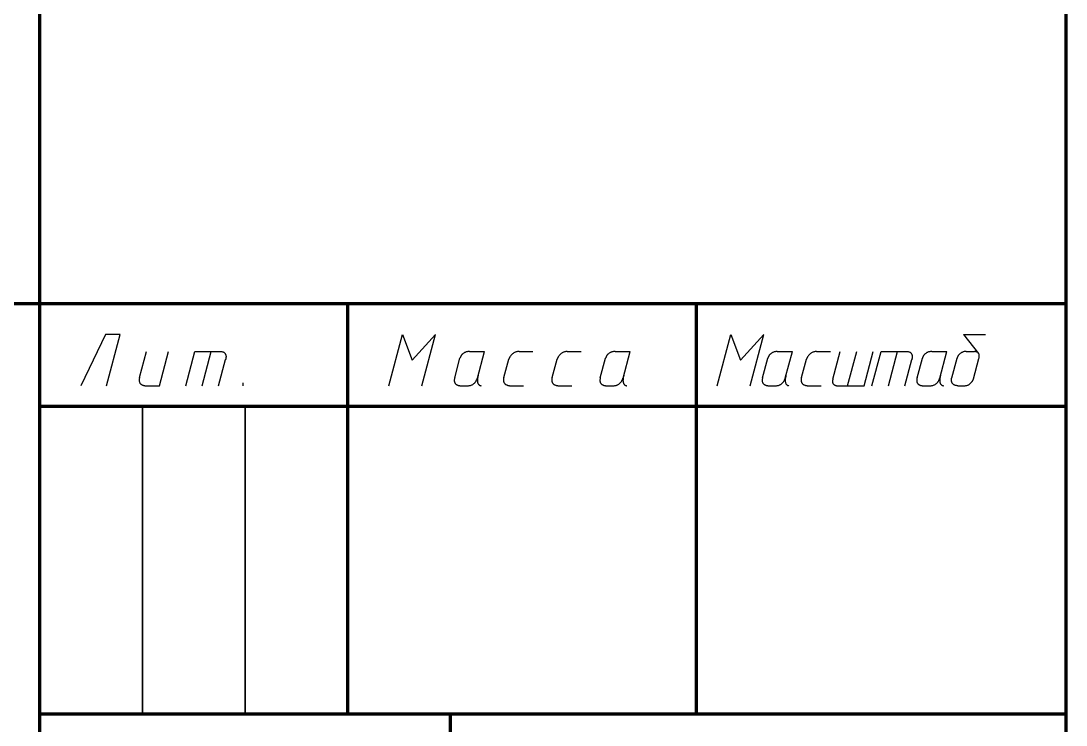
# Model space of a CAD drawing. Extents: x -103 to 643, y -127 to 210.
# Drawn here: x 566.5 to 642.9, y -98.1 to -46.7 of the extents above; entities that cross this region are included whole.
import ezdxf

# ---------------------------------------------------------------- set-up
doc = ezdxf.new("R2010")
doc.units = 0
doc.layers.get('0').update_dxf_attribs({"linetype": 'CONTINUOUS', "lineweight": 25})

msp = doc.modelspace()

# ---------------------------------------------------------------- linework, layer by layer
at = {"lineweight": 70}
for p, q in [((567.859, -127.342), (567.859, -44.842)), ((462.859, -67.342), (642.859, -67.342)), ((590.359, -97.342), (590.359, -67.342)), ((615.859, -97.342), (615.859, -67.342)), ((567.859, -74.842), (642.859, -74.842)), ((590.359, -97.342), (567.859, -97.342)), ((642.859, -97.342), (590.359, -97.342)), ((597.859, -104.842), (597.859, -97.342))]:
    msp.add_line(p, q, dxfattribs=at)
at = {"color": 7, "linetype": 'CONTINUOUS', "lineweight": 70}
msp.add_line((642.859, -127.342), (642.859, -44.842), dxfattribs=at)
at = {"linetype": 'CONTINUOUS', "lineweight": 25}
for p, q in [((572.668, -69.592), (570.859, -73.342)), ((573.739, -69.592), (572.668, -69.592)), ((572.734, -73.342), (573.739, -69.592)), ((593.359, -73.342), (594.364, -69.592)), ((593.359, -73.342), (594.364, -69.592)), ((594.364, -69.592), (595.066, -71.467)), ((596.772, -69.592), (595.066, -71.467)), ((595.768, -73.342), (596.772, -69.592)), ((575.153, -72.732), (575.659, -70.842)), ((576.597, -73.342), (577.267, -70.842)), ((578.517, -73.342), (579.187, -70.842)), ((579.187, -70.842), (581.074, -70.842)), ((579.721, -73.342), (580.391, -70.842)), ((581.074, -70.842), (581.123, -70.844)), ((581.123, -70.844), (581.168, -70.849)), ((581.168, -70.849), (581.209, -70.857)), ((581.209, -70.857), (581.246, -70.868)), ((581.246, -70.868), (581.28, -70.881)), ((581.28, -70.881), (581.31, -70.897)), ((581.31, -70.897), (581.337, -70.915)), ((581.337, -70.915), (581.361, -70.934)), ((581.361, -70.934), (581.382, -70.956)), ((581.382, -70.956), (581.4, -70.979)), ((581.4, -70.979), (581.415, -71.004)), ((581.415, -71.004), (581.428, -71.029)), ((581.428, -71.029), (581.439, -71.056)), ((598.754, -71.026), (598.73, -71.049)), ((598.779, -71.003), (598.754, -71.026)), ((598.806, -70.981), (598.779, -71.003)), ((598.835, -70.961), (598.806, -70.981)), ((598.867, -70.941), (598.835, -70.961)), ((598.9, -70.922), (598.867, -70.941)), ((598.936, -70.905), (598.9, -70.922)), ((598.974, -70.89), (598.936, -70.905)), ((599.014, -70.876), (598.974, -70.89)), ((599.056, -70.864), (599.014, -70.876)), ((599.101, -70.855), (599.056, -70.864)), ((599.149, -70.848), (599.101, -70.855)), ((599.199, -70.844), (599.149, -70.848)), ((599.251, -70.842), (599.199, -70.844)), ((599.251, -70.842), (600.359, -70.842)), ((599.838, -72.786), (600.359, -70.842)), ((602.378, -71.036), (602.35, -71.063)), ((602.408, -71.01), (602.378, -71.036)), ((602.44, -70.985), (602.408, -71.01)), ((602.474, -70.961), (602.44, -70.985)), ((602.511, -70.939), (602.474, -70.961)), ((602.549, -70.918), (602.511, -70.939)), ((602.589, -70.899), (602.549, -70.918)), ((602.632, -70.883), (602.589, -70.899)), ((602.677, -70.869), (602.632, -70.883)), ((602.724, -70.858), (602.677, -70.869)), ((602.773, -70.849), (602.724, -70.858)), ((602.825, -70.844), (602.773, -70.849)), ((602.879, -70.842), (602.825, -70.844)), ((602.879, -70.842), (603.887, -70.842)), ((605.906, -71.036), (605.878, -71.063)), ((605.936, -71.01), (605.906, -71.036)), ((605.968, -70.985), (605.936, -71.01)), ((606.003, -70.961), (605.968, -70.985)), ((606.039, -70.939), (606.003, -70.961)), ((606.077, -70.918), (606.039, -70.939)), ((606.118, -70.899), (606.077, -70.918)), ((606.16, -70.883), (606.118, -70.899)), ((606.205, -70.869), (606.16, -70.883)), ((606.252, -70.858), (606.205, -70.869)), ((606.301, -70.849), (606.252, -70.858)), ((606.353, -70.844), (606.301, -70.849)), ((606.407, -70.842), (606.353, -70.844)), ((606.407, -70.842), (607.415, -70.842)), ((609.397, -71.026), (609.373, -71.049)), ((609.422, -71.003), (609.397, -71.026)), ((609.449, -70.981), (609.422, -71.003)), ((609.478, -70.961), (609.449, -70.981)), ((609.51, -70.941), (609.478, -70.961)), ((609.543, -70.922), (609.51, -70.941)), ((609.579, -70.905), (609.543, -70.922)), ((609.617, -70.89), (609.579, -70.905)), ((609.657, -70.876), (609.617, -70.89)), ((609.699, -70.864), (609.657, -70.876)), ((609.744, -70.855), (609.699, -70.864)), ((609.792, -70.848), (609.744, -70.855)), ((609.841, -70.844), (609.792, -70.848)), ((609.894, -70.842), (609.841, -70.844)), ((609.894, -70.842), (611.002, -70.842)), ((610.481, -72.786), (611.002, -70.842)), ((580.926, -73.342), (581.437, -71.434)), ((581.437, -71.434), (581.435, -71.44)), ((581.439, -71.425), (581.437, -71.434)), ((581.439, -71.056), (581.448, -71.083)), ((581.442, -71.414), (581.439, -71.425)), ((581.445, -71.399), (581.442, -71.414)), ((581.449, -71.383), (581.445, -71.399)), ((581.448, -71.083), (581.455, -71.11)), ((581.452, -71.364), (581.449, -71.383)), ((581.456, -71.344), (581.452, -71.364)), ((581.455, -71.11), (581.46, -71.138)), ((581.459, -71.322), (581.456, -71.344)), ((581.462, -71.298), (581.459, -71.322)), ((581.46, -71.138), (581.463, -71.166)), ((581.464, -71.273), (581.462, -71.298)), ((581.463, -71.166), (581.465, -71.194)), ((581.465, -71.247), (581.464, -71.273)), ((581.465, -71.194), (581.466, -71.221)), ((581.466, -71.221), (581.465, -71.247)), ((598.176, -72.77), (598.563, -71.325)), ((598.565, -71.319), (598.563, -71.323)), ((598.563, -71.323), (598.563, -71.325)), ((598.567, -71.312), (598.565, -71.319)), ((598.57, -71.303), (598.567, -71.312)), ((598.575, -71.291), (598.57, -71.303)), ((598.58, -71.278), (598.575, -71.291)), ((598.587, -71.262), (598.58, -71.278)), ((598.594, -71.245), (598.587, -71.262)), ((598.604, -71.226), (598.594, -71.245)), ((598.614, -71.207), (598.604, -71.226)), ((598.626, -71.186), (598.614, -71.207)), ((598.639, -71.164), (598.626, -71.186)), ((598.654, -71.141), (598.639, -71.164)), ((598.671, -71.118), (598.654, -71.141)), ((598.689, -71.095), (598.671, -71.118)), ((598.709, -71.072), (598.689, -71.095)), ((598.73, -71.049), (598.709, -71.072)), ((601.769, -72.745), (602.127, -71.408)), ((602.129, -71.404), (602.127, -71.408)), ((602.127, -71.408), (602.127, -71.408)), ((602.131, -71.397), (602.129, -71.404)), ((602.135, -71.387), (602.131, -71.397)), ((602.141, -71.375), (602.135, -71.387)), ((602.147, -71.359), (602.141, -71.375)), ((602.155, -71.342), (602.147, -71.359)), ((602.165, -71.322), (602.155, -71.342)), ((602.176, -71.301), (602.165, -71.322)), ((602.189, -71.277), (602.176, -71.301)), ((602.203, -71.253), (602.189, -71.277)), ((602.219, -71.227), (602.203, -71.253)), ((602.236, -71.201), (602.219, -71.227)), ((602.255, -71.173), (602.236, -71.201)), ((602.276, -71.146), (602.255, -71.173)), ((602.299, -71.118), (602.276, -71.146)), ((602.323, -71.09), (602.299, -71.118)), ((602.35, -71.063), (602.323, -71.09)), ((605.297, -72.745), (605.655, -71.408)), ((605.656, -71.408), (605.655, -71.408)), ((605.657, -71.404), (605.656, -71.408)), ((605.66, -71.397), (605.657, -71.404)), ((605.664, -71.387), (605.66, -71.397)), ((605.669, -71.375), (605.664, -71.387)), ((605.676, -71.359), (605.669, -71.375)), ((605.684, -71.342), (605.676, -71.359)), ((605.693, -71.322), (605.684, -71.342)), ((605.704, -71.301), (605.693, -71.322)), ((605.717, -71.277), (605.704, -71.301)), ((605.731, -71.253), (605.717, -71.277)), ((605.747, -71.227), (605.731, -71.253)), ((605.764, -71.201), (605.747, -71.227)), ((605.783, -71.173), (605.764, -71.201)), ((605.804, -71.146), (605.783, -71.173)), ((605.827, -71.118), (605.804, -71.146)), ((605.852, -71.09), (605.827, -71.118)), ((605.878, -71.063), (605.852, -71.09)), ((608.819, -72.77), (609.206, -71.325)), ((609.208, -71.319), (609.206, -71.323)), ((609.206, -71.323), (609.206, -71.325)), ((609.21, -71.312), (609.208, -71.319)), ((609.213, -71.303), (609.21, -71.312)), ((609.217, -71.291), (609.213, -71.303)), ((609.223, -71.278), (609.217, -71.291)), ((609.229, -71.262), (609.223, -71.278)), ((609.237, -71.245), (609.229, -71.262)), ((609.246, -71.226), (609.237, -71.245)), ((609.257, -71.207), (609.246, -71.226)), ((609.269, -71.186), (609.257, -71.207)), ((609.282, -71.164), (609.269, -71.186)), ((609.297, -71.141), (609.282, -71.164)), ((609.314, -71.118), (609.297, -71.141)), ((609.332, -71.095), (609.314, -71.118)), ((609.352, -71.072), (609.332, -71.095)), ((609.373, -71.049), (609.352, -71.072)), ((575.124, -72.893), (575.123, -72.939)), ((575.123, -72.939), (575.124, -72.982)), ((575.13, -72.843), (575.124, -72.893)), ((575.124, -72.982), (575.13, -73.022)), ((575.139, -72.789), (575.13, -72.843)), ((575.13, -73.022), (575.138, -73.059)), ((575.138, -73.059), (575.149, -73.093)), ((575.153, -72.732), (575.139, -72.789)), ((575.149, -73.093), (575.162, -73.124)), ((575.162, -73.124), (575.178, -73.153)), ((575.178, -73.153), (575.195, -73.178)), ((575.195, -73.178), (575.215, -73.202)), ((575.215, -73.202), (575.235, -73.223)), ((575.235, -73.223), (575.258, -73.242)), ((575.258, -73.242), (575.281, -73.258)), ((575.281, -73.258), (575.305, -73.273)), ((575.305, -73.273), (575.329, -73.286)), ((575.329, -73.286), (575.354, -73.297)), ((575.354, -73.297), (575.378, -73.307)), ((575.378, -73.307), (575.403, -73.315)), ((575.403, -73.315), (575.427, -73.322)), ((575.427, -73.322), (575.45, -73.327)), ((575.45, -73.327), (575.472, -73.332)), ((582.716, -73.342), (582.716, -73.134)), ((598.15, -72.92), (598.149, -72.964)), ((598.149, -72.964), (598.151, -73.005)), ((598.155, -72.874), (598.15, -72.92)), ((598.151, -73.005), (598.157, -73.042)), ((598.163, -72.823), (598.155, -72.874)), ((598.157, -73.042), (598.166, -73.077)), ((598.176, -72.77), (598.163, -72.823)), ((598.166, -73.077), (598.177, -73.109)), ((598.177, -73.109), (598.19, -73.138)), ((598.19, -73.138), (598.206, -73.164)), ((598.206, -73.164), (598.224, -73.189)), ((598.224, -73.189), (598.243, -73.211)), ((598.243, -73.211), (598.264, -73.23)), ((598.264, -73.23), (598.286, -73.248)), ((598.286, -73.248), (598.309, -73.264)), ((598.309, -73.264), (598.333, -73.277)), ((598.333, -73.277), (598.357, -73.29)), ((598.357, -73.29), (598.382, -73.3)), ((598.382, -73.3), (598.406, -73.309)), ((598.406, -73.309), (598.43, -73.317)), ((598.43, -73.317), (598.454, -73.323)), ((598.454, -73.323), (598.477, -73.328)), ((599.247, -73.336), (599.293, -73.328)), ((599.293, -73.328), (599.337, -73.317)), ((599.337, -73.317), (599.379, -73.304)), ((599.379, -73.304), (599.419, -73.288)), ((599.419, -73.288), (599.456, -73.27)), ((599.456, -73.27), (599.492, -73.251)), ((599.492, -73.251), (599.525, -73.229)), ((599.525, -73.229), (599.557, -73.207)), ((599.557, -73.207), (599.586, -73.183)), ((599.586, -73.183), (599.614, -73.158)), ((599.614, -73.158), (599.639, -73.132)), ((599.639, -73.132), (599.663, -73.105)), ((599.663, -73.105), (599.685, -73.079)), ((599.685, -73.079), (599.705, -73.052)), ((599.705, -73.052), (599.724, -73.025)), ((599.724, -73.025), (599.741, -72.999)), ((599.741, -72.999), (599.757, -72.973)), ((599.757, -72.973), (599.771, -72.948)), ((599.771, -72.948), (599.783, -72.924)), ((599.783, -72.924), (599.794, -72.901)), ((599.794, -72.901), (599.804, -72.879)), ((599.804, -72.879), (599.812, -72.859)), ((599.812, -72.859), (599.819, -72.841)), ((599.819, -72.841), (599.825, -72.826)), ((599.825, -72.826), (599.83, -72.812)), ((599.83, -72.812), (599.834, -72.801)), ((599.834, -72.801), (599.836, -72.793)), ((599.835, -72.905), (599.834, -72.953)), ((599.834, -72.953), (599.835, -72.998)), ((599.839, -72.852), (599.835, -72.905)), ((599.835, -72.998), (599.839, -73.039)), ((599.836, -72.793), (599.838, -72.788)), ((599.838, -72.788), (599.838, -72.786)), ((599.846, -72.796), (599.839, -72.852)), ((599.839, -73.039), (599.845, -73.077)), ((599.845, -73.077), (599.853, -73.112)), ((599.857, -72.735), (599.846, -72.796)), ((599.853, -73.112), (599.863, -73.143)), ((599.87, -72.67), (599.857, -72.735)), ((599.863, -73.143), (599.874, -73.172)), ((599.888, -72.601), (599.87, -72.67)), ((599.874, -73.172), (599.886, -73.197)), ((599.886, -73.197), (599.9, -73.22)), ((599.9, -73.22), (599.915, -73.24)), ((599.915, -73.24), (599.93, -73.258)), ((599.93, -73.258), (599.946, -73.274)), ((599.946, -73.274), (599.962, -73.288)), ((599.962, -73.288), (599.978, -73.299)), ((599.978, -73.299), (599.994, -73.309)), ((599.994, -73.309), (600.01, -73.317)), ((600.01, -73.317), (600.026, -73.324)), ((600.026, -73.324), (600.04, -73.33)), ((601.747, -72.854), (601.743, -72.903)), ((601.743, -72.903), (601.743, -72.948)), ((601.743, -72.948), (601.746, -72.99)), ((601.746, -72.99), (601.753, -73.029)), ((601.756, -72.801), (601.747, -72.854)), ((601.753, -73.029), (601.763, -73.065)), ((601.769, -72.745), (601.756, -72.801)), ((601.763, -73.065), (601.776, -73.099)), ((601.776, -73.099), (601.792, -73.129)), ((601.792, -73.129), (601.81, -73.157)), ((601.81, -73.157), (601.83, -73.182)), ((601.83, -73.182), (601.852, -73.205)), ((601.852, -73.205), (601.875, -73.225)), ((601.875, -73.225), (601.9, -73.244)), ((601.9, -73.244), (601.925, -73.26)), ((601.925, -73.26), (601.952, -73.275)), ((601.952, -73.275), (601.978, -73.287)), ((601.978, -73.287), (602.005, -73.298)), ((602.005, -73.298), (602.032, -73.308)), ((602.032, -73.308), (602.058, -73.316)), ((602.058, -73.316), (602.084, -73.322)), ((602.084, -73.322), (602.109, -73.328)), ((602.109, -73.328), (602.132, -73.332)), ((605.275, -72.854), (605.271, -72.903)), ((605.271, -72.903), (605.271, -72.948)), ((605.271, -72.948), (605.274, -72.99)), ((605.274, -72.99), (605.281, -73.029)), ((605.284, -72.801), (605.275, -72.854)), ((605.281, -73.029), (605.291, -73.065)), ((605.297, -72.745), (605.284, -72.801)), ((605.291, -73.065), (605.304, -73.099)), ((605.304, -73.099), (605.32, -73.129)), ((605.32, -73.129), (605.338, -73.157)), ((605.338, -73.157), (605.358, -73.182)), ((605.358, -73.182), (605.38, -73.205)), ((605.38, -73.205), (605.403, -73.225)), ((605.403, -73.225), (605.428, -73.244)), ((605.428, -73.244), (605.453, -73.26)), ((605.453, -73.26), (605.48, -73.275)), ((605.48, -73.275), (605.506, -73.287)), ((605.506, -73.287), (605.533, -73.298)), ((605.533, -73.298), (605.56, -73.308)), ((605.56, -73.308), (605.587, -73.316)), ((605.587, -73.316), (605.612, -73.322)), ((605.612, -73.322), (605.637, -73.328)), ((605.637, -73.328), (605.661, -73.332)), ((608.793, -72.92), (608.792, -72.964)), ((608.792, -72.964), (608.794, -73.005)), ((608.798, -72.874), (608.793, -72.92)), ((608.794, -73.005), (608.8, -73.042)), ((608.806, -72.823), (608.798, -72.874)), ((608.8, -73.042), (608.808, -73.077)), ((608.819, -72.77), (608.806, -72.823)), ((608.808, -73.077), (608.82, -73.109)), ((608.82, -73.109), (608.833, -73.138)), ((608.833, -73.138), (608.849, -73.164)), ((608.849, -73.164), (608.867, -73.189)), ((608.867, -73.189), (608.886, -73.211)), ((608.886, -73.211), (608.907, -73.23)), ((608.907, -73.23), (608.929, -73.248)), ((608.929, -73.248), (608.952, -73.264)), ((608.952, -73.264), (608.976, -73.277)), ((608.976, -73.277), (609, -73.29)), ((609, -73.29), (609.025, -73.3)), ((609.025, -73.3), (609.049, -73.309)), ((609.049, -73.309), (609.073, -73.317)), ((609.073, -73.317), (609.097, -73.323)), ((609.097, -73.323), (609.12, -73.328)), ((609.889, -73.336), (609.936, -73.328)), ((609.936, -73.328), (609.98, -73.317)), ((609.98, -73.317), (610.022, -73.304)), ((610.022, -73.304), (610.062, -73.288)), ((610.062, -73.288), (610.099, -73.27)), ((610.099, -73.27), (610.135, -73.251)), ((610.135, -73.251), (610.168, -73.229)), ((610.168, -73.229), (610.2, -73.207)), ((610.2, -73.207), (610.229, -73.183)), ((610.229, -73.183), (610.257, -73.158)), ((610.257, -73.158), (610.282, -73.132)), ((610.282, -73.132), (610.306, -73.105)), ((610.306, -73.105), (610.328, -73.079)), ((610.328, -73.079), (610.348, -73.052)), ((610.348, -73.052), (610.367, -73.025)), ((610.367, -73.025), (610.384, -72.999)), ((610.384, -72.999), (610.4, -72.973)), ((610.4, -72.973), (610.413, -72.948)), ((610.413, -72.948), (610.426, -72.924)), ((610.426, -72.924), (610.437, -72.901)), ((610.437, -72.901), (610.447, -72.879)), ((610.447, -72.879), (610.455, -72.859)), ((610.455, -72.859), (610.462, -72.841)), ((610.462, -72.841), (610.468, -72.826)), ((610.468, -72.826), (610.473, -72.812)), ((610.473, -72.812), (610.477, -72.801)), ((610.477, -72.801), (610.479, -72.793)), ((610.478, -72.905), (610.477, -72.953)), ((610.477, -72.953), (610.478, -72.998)), ((610.482, -72.852), (610.478, -72.905)), ((610.478, -72.998), (610.482, -73.039)), ((610.479, -72.793), (610.481, -72.788)), ((610.481, -72.788), (610.481, -72.786)), ((610.489, -72.796), (610.482, -72.852)), ((610.482, -73.039), (610.488, -73.077)), ((610.488, -73.077), (610.496, -73.112)), ((610.5, -72.735), (610.489, -72.796)), ((610.496, -73.112), (610.506, -73.143)), ((610.513, -72.67), (610.5, -72.735)), ((610.506, -73.143), (610.517, -73.172)), ((610.531, -72.601), (610.513, -72.67)), ((610.517, -73.172), (610.529, -73.197)), ((610.529, -73.197), (610.543, -73.22)), ((610.543, -73.22), (610.558, -73.24)), ((610.558, -73.24), (610.573, -73.258)), ((610.573, -73.258), (610.589, -73.274)), ((610.589, -73.274), (610.605, -73.288)), ((610.605, -73.288), (610.621, -73.299)), ((610.621, -73.299), (610.637, -73.309)), ((610.637, -73.309), (610.653, -73.317)), ((610.653, -73.317), (610.669, -73.324)), ((610.669, -73.324), (610.683, -73.33)), ((575.472, -73.332), (575.493, -73.335)), ((575.493, -73.335), (575.512, -73.338)), ((575.512, -73.338), (575.53, -73.34)), ((575.53, -73.34), (575.546, -73.341)), ((575.546, -73.341), (575.559, -73.342)), ((575.559, -73.342), (575.57, -73.342)), ((575.57, -73.342), (575.579, -73.342)), ((575.579, -73.342), (575.584, -73.342)), ((575.584, -73.342), (576.597, -73.342)), ((598.477, -73.328), (598.498, -73.332)), ((598.498, -73.332), (598.519, -73.336)), ((598.519, -73.336), (598.538, -73.338)), ((598.538, -73.338), (598.555, -73.34)), ((598.555, -73.34), (598.57, -73.341)), ((598.57, -73.341), (598.583, -73.342)), ((598.583, -73.342), (598.594, -73.342)), ((598.594, -73.342), (598.602, -73.342)), ((598.602, -73.342), (598.606, -73.342)), ((598.606, -73.342), (599.146, -73.342)), ((599.146, -73.342), (599.198, -73.341)), ((599.198, -73.341), (599.247, -73.336)), ((600.04, -73.33), (600.054, -73.334)), ((600.054, -73.334), (600.066, -73.337)), ((600.066, -73.337), (600.078, -73.339)), ((600.078, -73.339), (600.087, -73.341)), ((600.087, -73.341), (600.095, -73.342)), ((600.095, -73.342), (600.101, -73.342)), ((600.101, -73.342), (600.104, -73.342)), ((600.104, -73.342), (600.106, -73.342)), ((602.132, -73.332), (602.154, -73.335)), ((602.154, -73.335), (602.175, -73.338)), ((602.175, -73.338), (602.193, -73.34)), ((602.193, -73.34), (602.209, -73.341)), ((602.209, -73.341), (602.222, -73.342)), ((602.222, -73.342), (602.233, -73.342)), ((602.233, -73.342), (602.24, -73.342)), ((602.24, -73.342), (602.244, -73.342)), ((602.244, -73.342), (603.217, -73.342)), ((605.661, -73.332), (605.683, -73.335)), ((605.683, -73.335), (605.703, -73.338)), ((605.703, -73.338), (605.721, -73.34)), ((605.721, -73.34), (605.737, -73.341)), ((605.737, -73.341), (605.75, -73.342)), ((605.75, -73.342), (605.761, -73.342)), ((605.761, -73.342), (605.768, -73.342)), ((605.768, -73.342), (605.772, -73.342)), ((605.772, -73.342), (606.745, -73.342)), ((609.12, -73.328), (609.141, -73.332)), ((609.141, -73.332), (609.162, -73.336)), ((609.162, -73.336), (609.181, -73.338)), ((609.181, -73.338), (609.198, -73.34)), ((609.198, -73.34), (609.213, -73.341)), ((609.213, -73.341), (609.226, -73.342)), ((609.226, -73.342), (609.237, -73.342)), ((609.237, -73.342), (609.245, -73.342)), ((609.245, -73.342), (609.249, -73.342)), ((609.249, -73.342), (609.789, -73.342)), ((609.789, -73.342), (609.841, -73.341)), ((609.841, -73.341), (609.889, -73.336)), ((610.683, -73.33), (610.697, -73.334)), ((610.697, -73.334), (610.709, -73.337)), ((610.709, -73.337), (610.72, -73.339)), ((610.72, -73.339), (610.73, -73.341)), ((610.73, -73.341), (610.738, -73.342)), ((610.738, -73.342), (610.744, -73.342)), ((610.744, -73.342), (610.747, -73.342)), ((610.747, -73.342), (610.749, -73.342))]:
    msp.add_line(p, q, dxfattribs=at)
at = {"color": 7, "linetype": 'CONTINUOUS', "lineweight": 25}
for p, q in [((617.359, -73.342), (618.364, -69.592)), ((617.359, -73.342), (618.364, -69.592)), ((618.364, -69.592), (619.066, -71.467)), ((620.772, -69.592), (619.066, -71.467)), ((619.768, -73.342), (620.772, -69.592)), ((635.355, -69.592), (636.964, -69.592)), ((635.355, -69.592), (636.462, -70.983)), ((621.254, -71.026), (621.23, -71.049)), ((621.279, -71.003), (621.254, -71.026)), ((621.306, -70.981), (621.279, -71.003)), ((621.335, -70.961), (621.306, -70.981)), ((621.367, -70.941), (621.335, -70.961)), ((621.4, -70.922), (621.367, -70.941)), ((621.436, -70.905), (621.4, -70.922)), ((621.474, -70.89), (621.436, -70.905)), ((621.514, -70.876), (621.474, -70.89)), ((621.556, -70.864), (621.514, -70.876)), ((621.601, -70.855), (621.556, -70.864)), ((621.649, -70.848), (621.601, -70.855)), ((621.699, -70.844), (621.649, -70.848)), ((621.751, -70.842), (621.699, -70.844)), ((621.751, -70.842), (622.859, -70.842)), ((622.338, -72.786), (622.859, -70.842)), ((624.128, -71.036), (624.1, -71.063)), ((624.158, -71.01), (624.128, -71.036)), ((624.19, -70.985), (624.158, -71.01)), ((624.224, -70.961), (624.19, -70.985)), ((624.261, -70.939), (624.224, -70.961)), ((624.299, -70.918), (624.261, -70.939)), ((624.339, -70.899), (624.299, -70.918)), ((624.382, -70.883), (624.339, -70.899)), ((624.427, -70.869), (624.382, -70.883)), ((624.474, -70.858), (624.427, -70.869)), ((624.523, -70.849), (624.474, -70.858)), ((624.575, -70.844), (624.523, -70.849)), ((624.629, -70.842), (624.575, -70.844)), ((624.629, -70.842), (625.637, -70.842)), ((625.812, -72.876), (626.357, -70.842)), ((626.891, -73.342), (627.561, -70.842)), ((628.095, -73.342), (628.765, -70.842)), ((628.665, -73.342), (629.335, -70.842)), ((629.335, -70.842), (631.222, -70.842)), ((629.87, -73.342), (630.539, -70.842)), ((631.222, -70.842), (631.271, -70.844)), ((631.271, -70.844), (631.316, -70.849)), ((631.316, -70.849), (631.357, -70.857)), ((631.357, -70.857), (631.394, -70.868)), ((631.394, -70.868), (631.428, -70.881)), ((631.428, -70.881), (631.458, -70.897)), ((631.458, -70.897), (631.485, -70.915)), ((631.485, -70.915), (631.509, -70.934)), ((631.509, -70.934), (631.53, -70.956)), ((631.53, -70.956), (631.548, -70.979)), ((631.548, -70.979), (631.563, -71.004)), ((631.563, -71.004), (631.576, -71.029)), ((631.576, -71.029), (631.587, -71.056)), ((632.545, -71.026), (632.522, -71.049)), ((632.57, -71.003), (632.545, -71.026)), ((632.598, -70.981), (632.57, -71.003)), ((632.627, -70.961), (632.598, -70.981)), ((632.658, -70.941), (632.627, -70.961)), ((632.692, -70.922), (632.658, -70.941)), ((632.727, -70.905), (632.692, -70.922)), ((632.765, -70.89), (632.727, -70.905)), ((632.805, -70.876), (632.765, -70.89)), ((632.848, -70.864), (632.805, -70.876)), ((632.893, -70.855), (632.848, -70.864)), ((632.94, -70.848), (632.893, -70.855)), ((632.99, -70.844), (632.94, -70.848)), ((633.042, -70.842), (632.99, -70.844)), ((633.042, -70.842), (634.15, -70.842)), ((633.63, -72.786), (634.15, -70.842)), ((635.077, -71.026), (635.054, -71.05)), ((635.101, -71.004), (635.077, -71.026)), ((635.128, -70.982), (635.101, -71.004)), ((635.156, -70.96), (635.128, -70.982)), ((635.187, -70.94), (635.156, -70.96)), ((635.22, -70.921), (635.187, -70.94)), ((635.254, -70.904), (635.22, -70.921)), ((635.291, -70.889), (635.254, -70.904)), ((635.33, -70.875), (635.291, -70.889)), ((635.371, -70.863), (635.33, -70.875)), ((635.415, -70.854), (635.371, -70.863)), ((635.461, -70.847), (635.415, -70.854)), ((635.509, -70.843), (635.461, -70.847)), ((635.56, -70.842), (635.509, -70.843)), ((635.56, -70.842), (636.175, -70.842)), ((636.176, -70.842), (636.175, -70.842)), ((636.18, -70.842), (636.176, -70.842)), ((636.186, -70.843), (636.18, -70.842)), ((636.194, -70.844), (636.186, -70.843)), ((636.204, -70.845), (636.194, -70.844)), ((636.216, -70.846), (636.204, -70.845)), ((636.23, -70.848), (636.216, -70.846)), ((636.245, -70.851), (636.23, -70.848)), ((636.262, -70.855), (636.245, -70.851)), ((636.279, -70.86), (636.262, -70.855)), ((636.297, -70.865), (636.279, -70.86)), ((636.316, -70.872), (636.297, -70.865)), ((636.335, -70.88), (636.316, -70.872)), ((636.354, -70.89), (636.335, -70.88)), ((636.373, -70.901), (636.354, -70.89)), ((636.392, -70.913), (636.373, -70.901)), ((636.41, -70.927), (636.392, -70.913)), ((636.428, -70.942), (636.41, -70.927)), ((636.444, -70.96), (636.428, -70.942)), ((636.46, -70.979), (636.444, -70.96)), ((636.474, -71.001), (636.46, -70.979)), ((636.486, -71.024), (636.474, -71.001)), ((636.497, -71.05), (636.486, -71.024)), ((620.676, -72.77), (621.063, -71.325)), ((621.065, -71.319), (621.063, -71.323)), ((621.063, -71.323), (621.063, -71.325)), ((621.067, -71.312), (621.065, -71.319)), ((621.07, -71.303), (621.067, -71.312)), ((621.075, -71.291), (621.07, -71.303)), ((621.08, -71.278), (621.075, -71.291)), ((621.087, -71.262), (621.08, -71.278)), ((621.094, -71.245), (621.087, -71.262)), ((621.104, -71.226), (621.094, -71.245)), ((621.114, -71.207), (621.104, -71.226)), ((621.126, -71.186), (621.114, -71.207)), ((621.139, -71.164), (621.126, -71.186)), ((621.154, -71.141), (621.139, -71.164)), ((621.171, -71.118), (621.154, -71.141)), ((621.189, -71.095), (621.171, -71.118)), ((621.209, -71.072), (621.189, -71.095)), ((621.23, -71.049), (621.209, -71.072)), ((623.519, -72.745), (623.877, -71.408)), ((623.879, -71.404), (623.877, -71.408)), ((623.877, -71.408), (623.877, -71.408)), ((623.881, -71.397), (623.879, -71.404)), ((623.885, -71.387), (623.881, -71.397)), ((623.891, -71.375), (623.885, -71.387)), ((623.897, -71.359), (623.891, -71.375)), ((623.905, -71.342), (623.897, -71.359)), ((623.915, -71.322), (623.905, -71.342)), ((623.926, -71.301), (623.915, -71.322)), ((623.939, -71.277), (623.926, -71.301)), ((623.953, -71.253), (623.939, -71.277)), ((623.969, -71.227), (623.953, -71.253)), ((623.986, -71.201), (623.969, -71.227)), ((624.005, -71.173), (623.986, -71.201)), ((624.026, -71.146), (624.005, -71.173)), ((624.049, -71.118), (624.026, -71.146)), ((624.073, -71.09), (624.049, -71.118)), ((624.1, -71.063), (624.073, -71.09)), ((631.074, -73.342), (631.585, -71.434)), ((631.585, -71.434), (631.583, -71.44)), ((631.587, -71.425), (631.585, -71.434)), ((631.587, -71.056), (631.596, -71.083)), ((631.59, -71.414), (631.587, -71.425)), ((631.593, -71.399), (631.59, -71.414)), ((631.597, -71.383), (631.593, -71.399)), ((631.596, -71.083), (631.603, -71.11)), ((631.601, -71.364), (631.597, -71.383)), ((631.604, -71.344), (631.601, -71.364)), ((631.603, -71.11), (631.608, -71.138)), ((631.607, -71.322), (631.604, -71.344)), ((631.61, -71.298), (631.607, -71.322)), ((631.608, -71.138), (631.611, -71.166)), ((631.612, -71.273), (631.61, -71.298)), ((631.611, -71.166), (631.613, -71.194)), ((631.613, -71.247), (631.612, -71.273)), ((631.613, -71.194), (631.614, -71.221)), ((631.614, -71.221), (631.613, -71.247)), ((631.967, -72.77), (632.354, -71.325)), ((632.355, -71.323), (632.354, -71.325)), ((632.356, -71.319), (632.355, -71.323)), ((632.358, -71.312), (632.356, -71.319)), ((632.362, -71.303), (632.358, -71.312)), ((632.366, -71.291), (632.362, -71.303)), ((632.371, -71.278), (632.366, -71.291)), ((632.378, -71.262), (632.371, -71.278)), ((632.386, -71.245), (632.378, -71.262)), ((632.395, -71.226), (632.386, -71.245)), ((632.405, -71.207), (632.395, -71.226)), ((632.417, -71.186), (632.405, -71.207)), ((632.431, -71.164), (632.417, -71.186)), ((632.446, -71.141), (632.431, -71.164)), ((632.462, -71.118), (632.446, -71.141)), ((632.48, -71.095), (632.462, -71.118)), ((632.5, -71.072), (632.48, -71.095)), ((632.522, -71.049), (632.5, -71.072)), ((634.504, -72.769), (634.891, -71.323)), ((634.892, -71.322), (634.891, -71.323)), ((634.893, -71.319), (634.892, -71.322)), ((634.895, -71.313), (634.893, -71.319)), ((634.898, -71.304), (634.895, -71.313)), ((634.902, -71.293), (634.898, -71.304)), ((634.907, -71.28), (634.902, -71.293)), ((634.913, -71.265), (634.907, -71.28)), ((634.921, -71.248), (634.913, -71.265)), ((634.93, -71.229), (634.921, -71.248)), ((634.94, -71.209), (634.93, -71.229)), ((634.952, -71.188), (634.94, -71.209)), ((634.965, -71.166), (634.952, -71.188)), ((634.979, -71.144), (634.965, -71.166)), ((634.995, -71.12), (634.979, -71.144)), ((635.013, -71.097), (634.995, -71.12)), ((635.033, -71.073), (635.013, -71.097)), ((635.054, -71.05), (635.033, -71.073)), ((636.091, -72.849), (636.493, -71.349)), ((636.493, -71.349), (636.504, -71.302)), ((636.506, -71.078), (636.497, -71.05)), ((636.504, -71.302), (636.512, -71.257)), ((636.512, -71.109), (636.506, -71.078)), ((636.516, -71.142), (636.512, -71.109)), ((636.512, -71.257), (636.516, -71.216)), ((636.518, -71.178), (636.516, -71.142)), ((636.516, -71.216), (636.518, -71.178)), ((620.65, -72.92), (620.649, -72.964)), ((620.649, -72.964), (620.651, -73.005)), ((620.655, -72.874), (620.65, -72.92)), ((620.651, -73.005), (620.657, -73.042)), ((620.663, -72.823), (620.655, -72.874)), ((620.657, -73.042), (620.666, -73.077)), ((620.676, -72.77), (620.663, -72.823)), ((620.666, -73.077), (620.677, -73.109)), ((620.677, -73.109), (620.69, -73.138)), ((620.69, -73.138), (620.706, -73.164)), ((620.706, -73.164), (620.724, -73.189)), ((620.724, -73.189), (620.743, -73.211)), ((620.743, -73.211), (620.764, -73.23)), ((620.764, -73.23), (620.786, -73.248)), ((620.786, -73.248), (620.809, -73.264)), ((620.809, -73.264), (620.833, -73.277)), ((620.833, -73.277), (620.857, -73.29)), ((620.857, -73.29), (620.882, -73.3)), ((620.882, -73.3), (620.906, -73.309)), ((620.906, -73.309), (620.93, -73.317)), ((620.93, -73.317), (620.954, -73.323)), ((620.954, -73.323), (620.977, -73.328)), ((621.747, -73.336), (621.793, -73.328)), ((621.793, -73.328), (621.837, -73.317)), ((621.837, -73.317), (621.879, -73.304)), ((621.879, -73.304), (621.919, -73.288)), ((621.919, -73.288), (621.956, -73.27)), ((621.956, -73.27), (621.992, -73.251)), ((621.992, -73.251), (622.025, -73.229)), ((622.025, -73.229), (622.057, -73.207)), ((622.057, -73.207), (622.086, -73.183)), ((622.086, -73.183), (622.114, -73.158)), ((622.114, -73.158), (622.139, -73.132)), ((622.139, -73.132), (622.163, -73.105)), ((622.163, -73.105), (622.185, -73.079)), ((622.185, -73.079), (622.205, -73.052)), ((622.205, -73.052), (622.224, -73.025)), ((622.224, -73.025), (622.241, -72.999)), ((622.241, -72.999), (622.257, -72.973)), ((622.257, -72.973), (622.271, -72.948)), ((622.271, -72.948), (622.283, -72.924)), ((622.283, -72.924), (622.294, -72.901)), ((622.294, -72.901), (622.304, -72.879)), ((622.304, -72.879), (622.312, -72.859)), ((622.312, -72.859), (622.319, -72.841)), ((622.319, -72.841), (622.325, -72.826)), ((622.325, -72.826), (622.33, -72.812)), ((622.33, -72.812), (622.334, -72.801)), ((622.334, -72.801), (622.336, -72.793)), ((622.335, -72.905), (622.334, -72.953)), ((622.334, -72.953), (622.335, -72.998)), ((622.339, -72.852), (622.335, -72.905)), ((622.335, -72.998), (622.339, -73.039)), ((622.336, -72.793), (622.338, -72.788)), ((622.338, -72.788), (622.338, -72.786)), ((622.346, -72.796), (622.339, -72.852)), ((622.339, -73.039), (622.345, -73.077)), ((622.345, -73.077), (622.353, -73.112)), ((622.357, -72.735), (622.346, -72.796)), ((622.353, -73.112), (622.363, -73.143)), ((622.37, -72.67), (622.357, -72.735)), ((622.363, -73.143), (622.374, -73.172)), ((622.388, -72.601), (622.37, -72.67)), ((622.374, -73.172), (622.386, -73.197)), ((622.386, -73.197), (622.4, -73.22)), ((622.4, -73.22), (622.415, -73.24)), ((622.415, -73.24), (622.43, -73.258)), ((622.43, -73.258), (622.446, -73.274)), ((622.446, -73.274), (622.462, -73.288)), ((622.462, -73.288), (622.478, -73.299)), ((622.478, -73.299), (622.494, -73.309)), ((622.494, -73.309), (622.51, -73.317)), ((622.51, -73.317), (622.526, -73.324)), ((622.526, -73.324), (622.54, -73.33)), ((623.497, -72.854), (623.493, -72.903)), ((623.493, -72.903), (623.493, -72.948)), ((623.493, -72.948), (623.496, -72.99)), ((623.496, -72.99), (623.503, -73.029)), ((623.506, -72.801), (623.497, -72.854)), ((623.503, -73.029), (623.513, -73.065)), ((623.519, -72.745), (623.506, -72.801)), ((623.513, -73.065), (623.526, -73.099)), ((623.526, -73.099), (623.542, -73.129)), ((623.542, -73.129), (623.56, -73.157)), ((623.56, -73.157), (623.58, -73.182)), ((623.58, -73.182), (623.602, -73.205)), ((623.602, -73.205), (623.625, -73.225)), ((623.625, -73.225), (623.65, -73.244)), ((623.65, -73.244), (623.675, -73.26)), ((623.675, -73.26), (623.702, -73.275)), ((623.702, -73.275), (623.728, -73.287)), ((623.728, -73.287), (623.755, -73.298)), ((623.755, -73.298), (623.782, -73.308)), ((623.782, -73.308), (623.808, -73.316)), ((623.808, -73.316), (623.834, -73.322)), ((623.834, -73.322), (623.859, -73.328)), ((623.859, -73.328), (623.882, -73.332)), ((625.791, -72.999), (625.79, -73.035)), ((625.79, -73.035), (625.791, -73.067)), ((625.795, -72.961), (625.791, -72.999)), ((625.791, -73.067), (625.796, -73.098)), ((625.802, -72.92), (625.795, -72.961)), ((625.796, -73.098), (625.802, -73.126)), ((625.812, -72.876), (625.802, -72.92)), ((625.802, -73.126), (625.811, -73.152)), ((625.811, -73.152), (625.821, -73.176)), ((625.821, -73.176), (625.833, -73.198)), ((625.833, -73.198), (625.847, -73.217)), ((625.847, -73.217), (625.862, -73.235)), ((625.862, -73.235), (625.878, -73.251)), ((625.878, -73.251), (625.895, -73.266)), ((625.895, -73.266), (625.912, -73.278)), ((625.912, -73.278), (625.93, -73.29)), ((625.93, -73.29), (625.948, -73.299)), ((625.948, -73.299), (625.967, -73.308)), ((625.967, -73.308), (625.985, -73.315)), ((625.985, -73.315), (626.003, -73.322)), ((626.003, -73.322), (626.02, -73.327)), ((626.02, -73.327), (626.037, -73.331)), ((631.941, -72.92), (631.94, -72.964)), ((631.94, -72.964), (631.943, -73.005)), ((631.946, -72.874), (631.941, -72.92)), ((631.943, -73.005), (631.948, -73.042)), ((631.955, -72.823), (631.946, -72.874)), ((631.948, -73.042), (631.957, -73.077)), ((631.967, -72.77), (631.955, -72.823)), ((631.957, -73.077), (631.968, -73.109)), ((631.968, -73.109), (631.982, -73.138)), ((631.982, -73.138), (631.998, -73.164)), ((631.998, -73.164), (632.015, -73.189)), ((632.015, -73.189), (632.035, -73.211)), ((632.035, -73.211), (632.056, -73.23)), ((632.056, -73.23), (632.078, -73.248)), ((632.078, -73.248), (632.101, -73.264)), ((632.101, -73.264), (632.125, -73.277)), ((632.125, -73.277), (632.149, -73.29)), ((632.149, -73.29), (632.173, -73.3)), ((632.173, -73.3), (632.198, -73.309)), ((632.198, -73.309), (632.222, -73.317)), ((632.222, -73.317), (632.245, -73.323)), ((632.245, -73.323), (632.268, -73.328)), ((633.038, -73.336), (633.084, -73.328)), ((633.084, -73.328), (633.129, -73.317)), ((633.129, -73.317), (633.171, -73.304)), ((633.171, -73.304), (633.21, -73.288)), ((633.21, -73.288), (633.248, -73.27)), ((633.248, -73.27), (633.283, -73.251)), ((633.283, -73.251), (633.317, -73.229)), ((633.317, -73.229), (633.348, -73.207)), ((633.348, -73.207), (633.378, -73.183)), ((633.378, -73.183), (633.405, -73.158)), ((633.405, -73.158), (633.431, -73.132)), ((633.431, -73.132), (633.454, -73.105)), ((633.454, -73.105), (633.477, -73.079)), ((633.477, -73.079), (633.497, -73.052)), ((633.497, -73.052), (633.516, -73.025)), ((633.516, -73.025), (633.533, -72.999)), ((633.533, -72.999), (633.548, -72.973)), ((633.548, -72.973), (633.562, -72.948)), ((633.562, -72.948), (633.574, -72.924)), ((633.574, -72.924), (633.586, -72.901)), ((633.586, -72.901), (633.595, -72.879)), ((633.595, -72.879), (633.604, -72.859)), ((633.604, -72.859), (633.611, -72.841)), ((633.611, -72.841), (633.617, -72.826)), ((633.617, -72.826), (633.621, -72.812)), ((633.621, -72.812), (633.625, -72.801)), ((633.625, -72.801), (633.628, -72.793)), ((633.627, -72.905), (633.625, -72.953)), ((633.625, -72.953), (633.627, -72.998)), ((633.631, -72.852), (633.627, -72.905)), ((633.627, -72.998), (633.631, -73.039)), ((633.628, -72.793), (633.629, -72.788)), ((633.629, -72.788), (633.63, -72.786)), ((633.638, -72.796), (633.631, -72.852)), ((633.631, -73.039), (633.636, -73.077)), ((633.636, -73.077), (633.644, -73.112)), ((633.648, -72.735), (633.638, -72.796)), ((633.644, -73.112), (633.654, -73.143)), ((633.662, -72.67), (633.648, -72.735)), ((633.654, -73.143), (633.665, -73.172)), ((633.679, -72.601), (633.662, -72.67)), ((633.665, -73.172), (633.678, -73.197)), ((633.678, -73.197), (633.691, -73.22)), ((633.691, -73.22), (633.706, -73.24)), ((633.706, -73.24), (633.721, -73.258)), ((633.721, -73.258), (633.737, -73.274)), ((633.737, -73.274), (633.753, -73.288)), ((633.753, -73.288), (633.77, -73.299)), ((633.77, -73.299), (633.786, -73.309)), ((633.786, -73.309), (633.802, -73.317)), ((633.802, -73.317), (633.817, -73.324)), ((633.817, -73.324), (633.832, -73.33)), ((634.484, -72.92), (634.485, -72.897)), ((634.484, -72.945), (634.484, -72.92)), ((634.485, -72.971), (634.484, -72.945)), ((634.485, -72.897), (634.486, -72.874)), ((634.488, -72.997), (634.485, -72.971)), ((634.486, -72.874), (634.488, -72.853)), ((634.488, -72.853), (634.491, -72.834)), ((634.492, -73.024), (634.488, -72.997)), ((634.491, -72.834), (634.494, -72.817)), ((634.497, -73.051), (634.492, -73.024)), ((634.494, -72.817), (634.496, -72.802)), ((634.496, -72.802), (634.499, -72.79)), ((634.505, -73.078), (634.497, -73.051)), ((634.499, -72.79), (634.501, -72.78)), ((634.501, -72.78), (634.503, -72.773)), ((634.503, -72.773), (634.504, -72.769)), ((634.514, -73.105), (634.505, -73.078)), ((634.526, -73.132), (634.514, -73.105)), ((634.54, -73.158), (634.526, -73.132)), ((634.556, -73.183), (634.54, -73.158)), ((634.575, -73.207), (634.556, -73.183)), ((634.597, -73.23), (634.575, -73.207)), ((634.623, -73.251), (634.597, -73.23)), ((634.651, -73.271), (634.623, -73.251)), ((634.683, -73.288), (634.651, -73.271)), ((634.719, -73.304), (634.683, -73.288)), ((634.758, -73.317), (634.719, -73.304)), ((634.801, -73.328), (634.758, -73.317)), ((634.849, -73.336), (634.801, -73.328)), ((635.572, -73.328), (635.615, -73.318)), ((635.615, -73.318), (635.656, -73.306)), ((635.656, -73.306), (635.695, -73.291)), ((635.695, -73.291), (635.731, -73.274)), ((635.731, -73.274), (635.766, -73.255)), ((635.766, -73.255), (635.798, -73.235)), ((635.798, -73.235), (635.829, -73.214)), ((635.829, -73.214), (635.857, -73.191)), ((635.857, -73.191), (635.884, -73.168)), ((635.884, -73.168), (635.908, -73.143)), ((635.908, -73.143), (635.931, -73.119)), ((635.931, -73.119), (635.952, -73.094)), ((635.952, -73.094), (635.972, -73.069)), ((635.972, -73.069), (635.99, -73.045)), ((635.99, -73.045), (636.006, -73.021)), ((636.006, -73.021), (636.02, -72.997)), ((636.02, -72.997), (636.034, -72.975)), ((636.034, -72.975), (636.045, -72.953)), ((636.045, -72.953), (636.055, -72.933)), ((636.055, -72.933), (636.064, -72.915)), ((636.064, -72.915), (636.072, -72.898)), ((636.072, -72.898), (636.078, -72.883)), ((636.078, -72.883), (636.083, -72.871)), ((636.083, -72.871), (636.087, -72.86)), ((636.087, -72.86), (636.089, -72.853)), ((636.089, -72.853), (636.091, -72.848)), ((636.091, -72.848), (636.091, -72.847)), ((636.091, -72.847), (636.091, -72.849)), ((620.977, -73.328), (620.998, -73.332)), ((620.998, -73.332), (621.019, -73.336)), ((621.019, -73.336), (621.038, -73.338)), ((621.038, -73.338), (621.055, -73.34)), ((621.055, -73.34), (621.07, -73.341)), ((621.07, -73.341), (621.083, -73.342)), ((621.083, -73.342), (621.094, -73.342)), ((621.094, -73.342), (621.102, -73.342)), ((621.102, -73.342), (621.106, -73.342)), ((621.106, -73.342), (621.646, -73.342)), ((621.646, -73.342), (621.698, -73.341)), ((621.698, -73.341), (621.747, -73.336)), ((622.54, -73.33), (622.554, -73.334)), ((622.554, -73.334), (622.566, -73.337)), ((622.566, -73.337), (622.578, -73.339)), ((622.578, -73.339), (622.587, -73.341)), ((622.587, -73.341), (622.595, -73.342)), ((622.595, -73.342), (622.601, -73.342)), ((622.601, -73.342), (622.604, -73.342)), ((622.604, -73.342), (622.606, -73.342)), ((623.882, -73.332), (623.904, -73.335)), ((623.904, -73.335), (623.925, -73.338)), ((623.925, -73.338), (623.943, -73.34)), ((623.943, -73.34), (623.959, -73.341)), ((623.959, -73.341), (623.972, -73.342)), ((623.972, -73.342), (623.983, -73.342)), ((623.983, -73.342), (623.99, -73.342)), ((623.99, -73.342), (623.994, -73.342)), ((623.994, -73.342), (624.967, -73.342)), ((626.037, -73.331), (626.052, -73.334)), ((626.052, -73.334), (626.067, -73.337)), ((626.067, -73.337), (626.08, -73.339)), ((626.08, -73.339), (626.091, -73.34)), ((626.091, -73.34), (626.101, -73.341)), ((626.101, -73.341), (626.108, -73.342)), ((626.108, -73.342), (626.114, -73.342)), ((626.114, -73.342), (626.117, -73.342)), ((626.117, -73.342), (626.118, -73.342)), ((626.118, -73.342), (628.095, -73.342)), ((632.268, -73.328), (632.29, -73.332)), ((632.29, -73.332), (632.31, -73.336)), ((632.31, -73.336), (632.329, -73.338)), ((632.329, -73.338), (632.347, -73.34)), ((632.347, -73.34), (632.362, -73.341)), ((632.362, -73.341), (632.375, -73.342)), ((632.375, -73.342), (632.385, -73.342)), ((632.385, -73.342), (632.393, -73.342)), ((632.393, -73.342), (632.398, -73.342)), ((632.398, -73.342), (632.938, -73.342)), ((632.938, -73.342), (632.989, -73.341)), ((632.989, -73.341), (633.038, -73.336)), ((633.832, -73.33), (633.845, -73.334)), ((633.845, -73.334), (633.858, -73.337)), ((633.858, -73.337), (633.869, -73.339)), ((633.869, -73.339), (633.879, -73.341)), ((633.879, -73.341), (633.886, -73.342)), ((633.886, -73.342), (633.892, -73.342)), ((633.892, -73.342), (633.896, -73.342)), ((633.896, -73.342), (633.897, -73.342)), ((634.901, -73.341), (634.849, -73.336)), ((634.957, -73.342), (634.901, -73.341)), ((634.957, -73.342), (635.429, -73.342)), ((635.429, -73.342), (635.479, -73.341)), ((635.479, -73.341), (635.527, -73.336)), ((635.527, -73.336), (635.572, -73.328))]:
    msp.add_line(p, q, dxfattribs=at)
at = {"lineweight": 35}
for p, q in [((575.359, -74.842), (575.359, -97.342)), ((582.859, -74.842), (582.859, -97.342))]:
    msp.add_line(p, q, dxfattribs=at)

doc.saveas('drawing.dxf')
